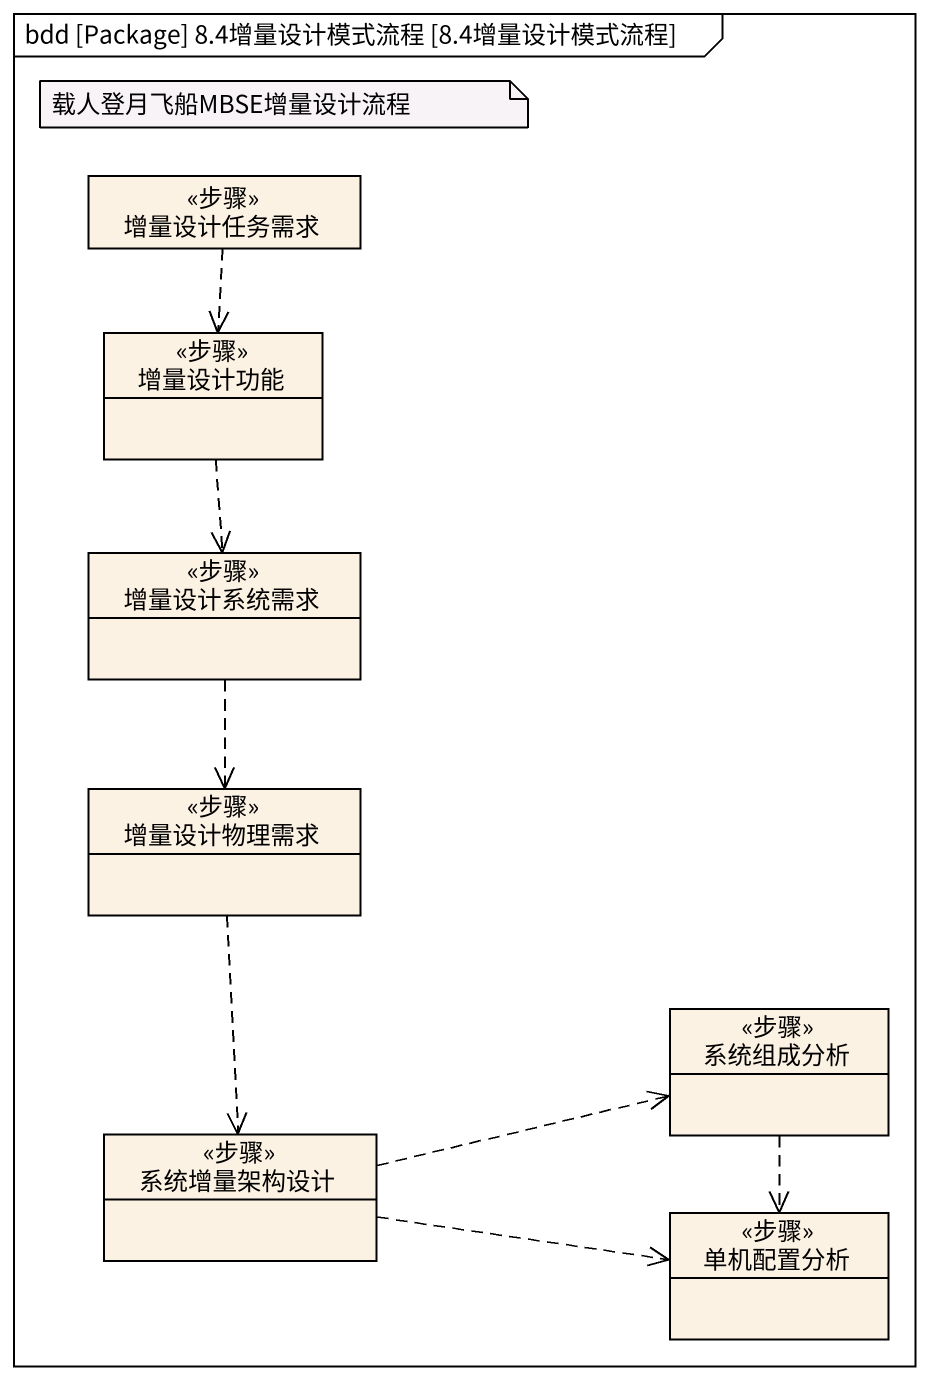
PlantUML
@startuml
mainframe bdd [Package] 8.4增量设计模式流程 [8.4增量设计模式流程]
hide circle
hide empty members
class 增量设计任务需求 <<步骤>>
class 增量设计功能 <<步骤>>
class 增量设计系统需求 <<步骤>>
class 增量设计物理需求 <<步骤>>
class 系统组成分析 <<步骤>>
class 系统增量架构设计 <<步骤>>
class 单机配置分析 <<步骤>>
增量设计任务需求 ..> 增量设计功能
增量设计功能 ..> 增量设计系统需求
增量设计系统需求 ..> 增量设计物理需求
增量设计物理需求 ..> 系统增量架构设计
系统组成分析 ..> 单机配置分析
系统增量架构设计 .right.> 系统组成分析
系统增量架构设计 .right.> 单机配置分析
note as N1
  载人登月飞船MBSE增量设计流程
end note
@enduml
